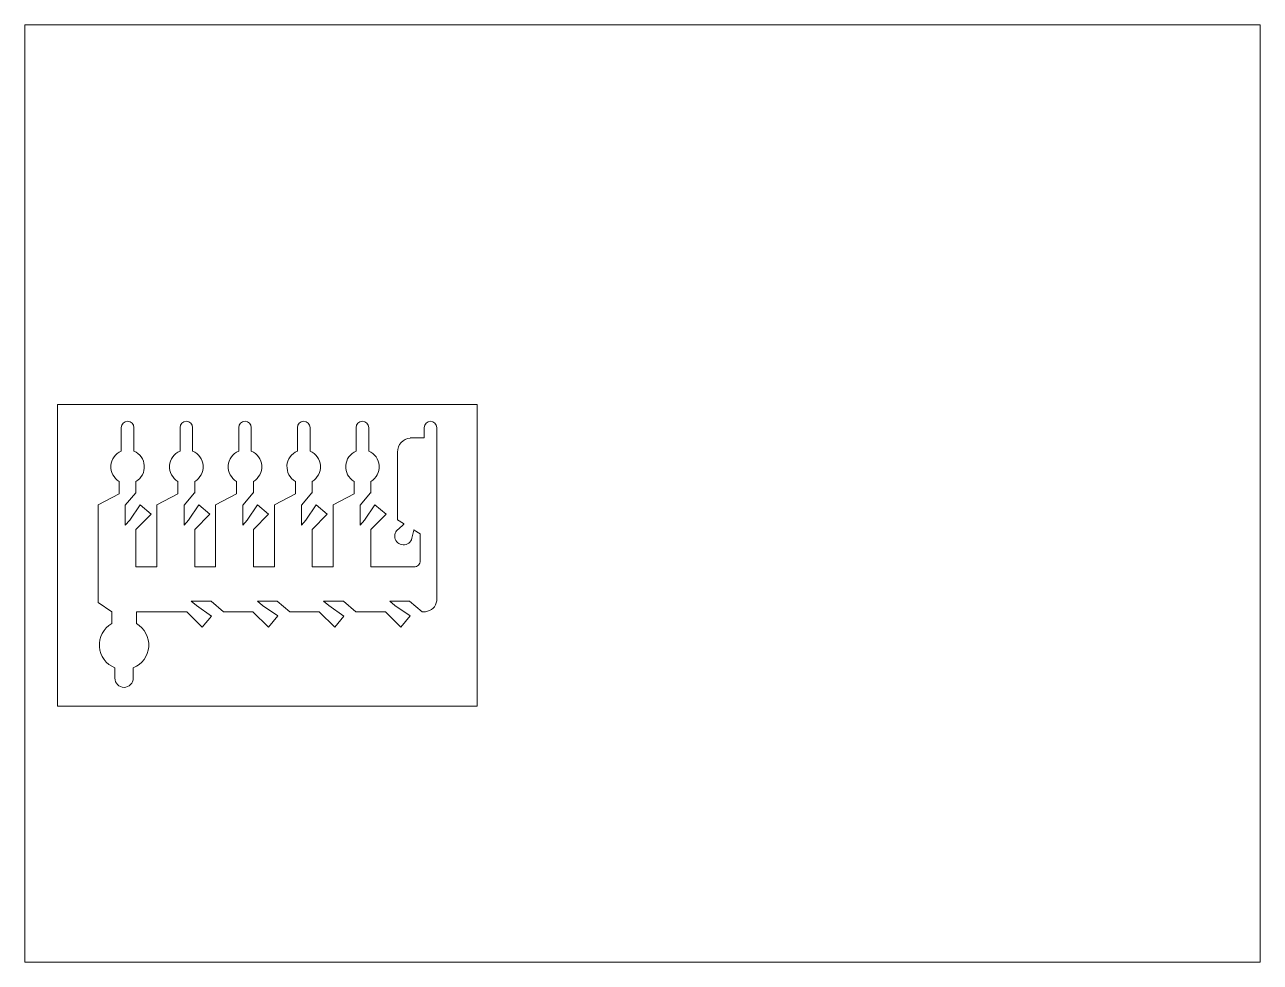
# Paper-space layout 'Layout1' of a CAD drawing. Header units: millimetres. Extents: x 26 to 231, y 20 to 176.
# The model-space entities are those that its viewports show. They can reach past a viewport. Long polylines and large blocks are cut down to what shows.
import ezdxf

# ---------------------------------------------------------------- set-up
doc = ezdxf.new("R2010")
doc.units = ezdxf.units.MM
doc.layers.add('Layer1', color=130, linetype='Continuous')

msp = doc.modelspace()

# ---------------------------------------------------------------- linework, layer by layer
at = {"color": 1, "lineweight": 5}
for p, q in [((3.27, 39.63), (53.27, 39.63)), ((3.27, 39.63), (3.27, 3.63)), ((53.27, 3.63), (53.27, 39.63)), ((10.86, 36.87), (10.86, 34.04)), ((12.36, 36.87), (12.36, 34.04)), ((17.86, 36.87), (17.86, 34.04)), ((19.36, 36.87), (19.36, 34.04)), ((24.86, 36.87), (24.86, 34.04)), ((26.36, 36.87), (26.36, 34.04)), ((31.86, 36.87), (31.86, 34.04)), ((33.36, 36.87), (33.36, 34.04)), ((38.86, 36.87), (38.86, 34.04)), ((40.36, 36.87), (40.36, 34.04)), ((46.97, 36.87), (46.97, 35.62)), ((48.47, 36.87), (48.47, 16.2)), ((45.31, 35.62), (46.97, 35.62)), ((43.79, 25.86), (43.79, 33.95)), ((10.61, 28.95), (10.61, 30.45)), ((12.61, 29.04), (12.61, 30.45)), ((17.61, 28.95), (17.61, 30.45)), ((19.61, 29.04), (19.61, 30.45)), ((24.61, 28.95), (24.61, 30.45)), ((26.61, 29.04), (26.61, 30.45)), ((31.61, 28.95), (31.61, 30.45)), ((33.61, 29.04), (33.61, 30.45)), ((38.61, 28.95), (38.61, 30.45)), ((40.61, 29.04), (40.61, 30.45)), ((10.61, 28.95), (8.11, 27.66)), ((11.34, 27.59), (12.59, 29.08)), ((17.61, 28.95), (15.11, 27.66)), ((18.34, 27.59), (19.59, 29.08)), ((24.61, 28.95), (22.11, 27.66)), ((25.34, 27.59), (26.59, 29.08)), ((31.61, 28.95), (29.11, 27.66)), ((32.34, 27.59), (33.59, 29.08)), ((38.61, 28.95), (36.11, 27.66)), ((39.34, 27.59), (40.59, 29.08)), ((8.11, 27.66), (8.11, 16)), ((11.34, 27.59), (11.34, 25.22)), ((15.11, 27.66), (15.11, 20.25)), ((18.34, 27.59), (18.34, 25.22)), ((22.11, 27.66), (22.11, 20.25)), ((25.34, 27.59), (25.34, 25.22)), ((29.11, 27.66), (29.11, 20.25)), ((32.34, 27.59), (32.34, 25.22)), ((36.11, 27.66), (36.11, 20.25)), ((39.34, 27.59), (39.34, 25.22)), ((44.51, 25.41), (43.79, 25.86)), ((44.51, 25.32), (43.94, 24.8)), ((12.61, 24.69), (12.61, 20.25)), ((19.61, 24.69), (19.61, 20.25)), ((26.61, 24.69), (26.61, 20.25)), ((33.61, 24.69), (33.61, 20.25)), ((40.61, 24.69), (40.61, 20.25)), ((45.73, 24.63), (45.53, 23.84)), ((46.51, 24.21), (45.78, 24.64)), ((46.51, 21), (46.51, 24.21)), ((12.61, 20.25), (15.11, 20.25)), ((19.61, 20.25), (22.11, 20.25)), ((26.61, 20.25), (29.11, 20.25)), ((33.61, 20.25), (36.11, 20.25)), ((40.61, 20.25), (45.76, 20.25)), ((9.74, 14.89), (8.11, 16)), ((9.74, 14.89), (9.72, 13.49)), ((12.66, 13.49), (12.66, 14.88)), ((12.66, 14.88), (18.66, 14.88)), ((21.56, 16.15), (19.19, 16.15)), ((21.56, 16.15), (23.05, 14.89)), ((23.05, 14.89), (26.55, 14.89)), ((29.45, 16.16), (27.08, 16.16)), ((29.45, 16.16), (30.94, 14.91)), ((30.94, 14.91), (34.44, 14.91)), ((37.34, 16.15), (34.98, 16.15)), ((37.34, 16.15), (38.84, 14.89)), ((38.84, 14.89), (42.34, 14.89)), ((45.24, 16.16), (42.87, 16.16)), ((45.24, 16.16), (46.73, 14.91)), ((46.73, 14.91), (47.12, 14.9)), ((10.09, 6.99), (10.09, 8.22)), ((12.29, 6.99), (12.29, 8.22)), ((3.27, 3.63), (53.27, 3.63))]:
    msp.add_line(p, q, dxfattribs=at)
for centre, radius, start, end in [((11.61, 36.87), 0.75, 0, 180), ((18.61, 36.87), 0.75, 0, 180), ((25.61, 36.87), 0.75, 0, 180), ((32.61, 36.87), 0.75, 0, 180), ((39.61, 36.87), 0.75, 0, 180), ((47.72, 36.87), 0.75, 0, 180), ((45.45, 33.96), 1.66, 94.8749, 180.5312), ((11.61, 32.18), 2, 112.0243, 240), ((11.61, 32.18), 2, 300, 67.9757), ((18.61, 32.18), 2, 112.0243, 240), ((18.61, 32.18), 2, 300, 67.9757), ((25.61, 32.18), 2, 112.0243, 240), ((25.61, 32.18), 2, 300, 67.9757), ((32.61, 32.18), 2, 112.0243, 240), ((32.61, 32.18), 2, 300, 67.9757), ((39.61, 32.18), 2, 112.0243, 240), ((39.61, 32.18), 2, 300, 67.9757), ((44.48, 25.36), 0.0527, 305.821, 60.4812), ((44.5, 23.92), 1.04, 122.6201, 355.3997), ((45.76, 24.62), 0.033, 49.8242, 154.3219), ((45.77, 20.99), 0.738, 269.1007, 0.8993), ((46.98, 16.4), 1.5, 275.481, 352.602), ((11.19, 10.94), 2.94, 120, 247.9757), ((11.19, 10.94), 2.94, 292.0243, 60), ((11.19, 6.99), 1.1, 180, 0)]:
    msp.add_arc(centre, radius, start, end, dxfattribs=at)
at = {"layer": 'Layer1', "color": 1, "lineweight": 5}
for p, q in [((13.1, 27.66), (11.86, 25.84)), ((14.42, 26.55), (12.61, 24.69)), ((14.42, 26.55), (13.1, 27.66)), ((20.1, 27.66), (18.86, 25.84)), ((21.42, 26.55), (19.61, 24.69)), ((21.42, 26.55), (20.1, 27.66)), ((27.1, 27.66), (25.86, 25.84)), ((28.42, 26.55), (26.61, 24.69)), ((28.42, 26.55), (27.1, 27.66)), ((34.1, 27.66), (32.86, 25.84)), ((35.42, 26.55), (33.61, 24.69)), ((35.42, 26.55), (34.1, 27.66)), ((41.1, 27.66), (39.86, 25.84)), ((42.42, 26.55), (40.61, 24.69)), ((42.42, 26.55), (41.1, 27.66)), ((11.34, 25.22), (11.86, 25.84)), ((18.34, 25.22), (18.86, 25.84)), ((25.34, 25.22), (25.86, 25.84)), ((32.34, 25.22), (32.86, 25.84)), ((39.34, 25.22), (39.86, 25.84)), ((20.52, 13.07), (18.66, 14.88)), ((19.19, 16.15), (19.81, 15.63)), ((21.63, 14.39), (19.81, 15.63)), ((28.41, 13.08), (26.55, 14.89)), ((27.08, 16.16), (27.7, 15.65)), ((29.52, 14.4), (27.7, 15.65)), ((36.31, 13.07), (34.44, 14.88)), ((34.98, 16.15), (35.59, 15.63)), ((37.41, 14.39), (35.59, 15.63)), ((44.2, 13.08), (42.34, 14.89)), ((42.87, 16.16), (43.49, 15.65)), ((45.31, 14.4), (43.49, 15.65)), ((20.52, 13.07), (21.63, 14.39)), ((28.41, 13.08), (29.52, 14.4)), ((36.31, 13.07), (37.41, 14.39)), ((44.2, 13.08), (45.31, 14.4))]:
    msp.add_line(p, q, dxfattribs=at)

psp = doc.layouts.get("Layout1")

# ---------------------------------------------------------------- viewports
at = {"layer": '0', "view_target_point": (19.65, 27.12)}
psp.add_viewport(center=(128.5, 97.5), size=(205.6, 156), view_center_point=(53.35, 1.88), view_height=111.7747, dxfattribs=at)

doc.saveas('drawing.dxf')
